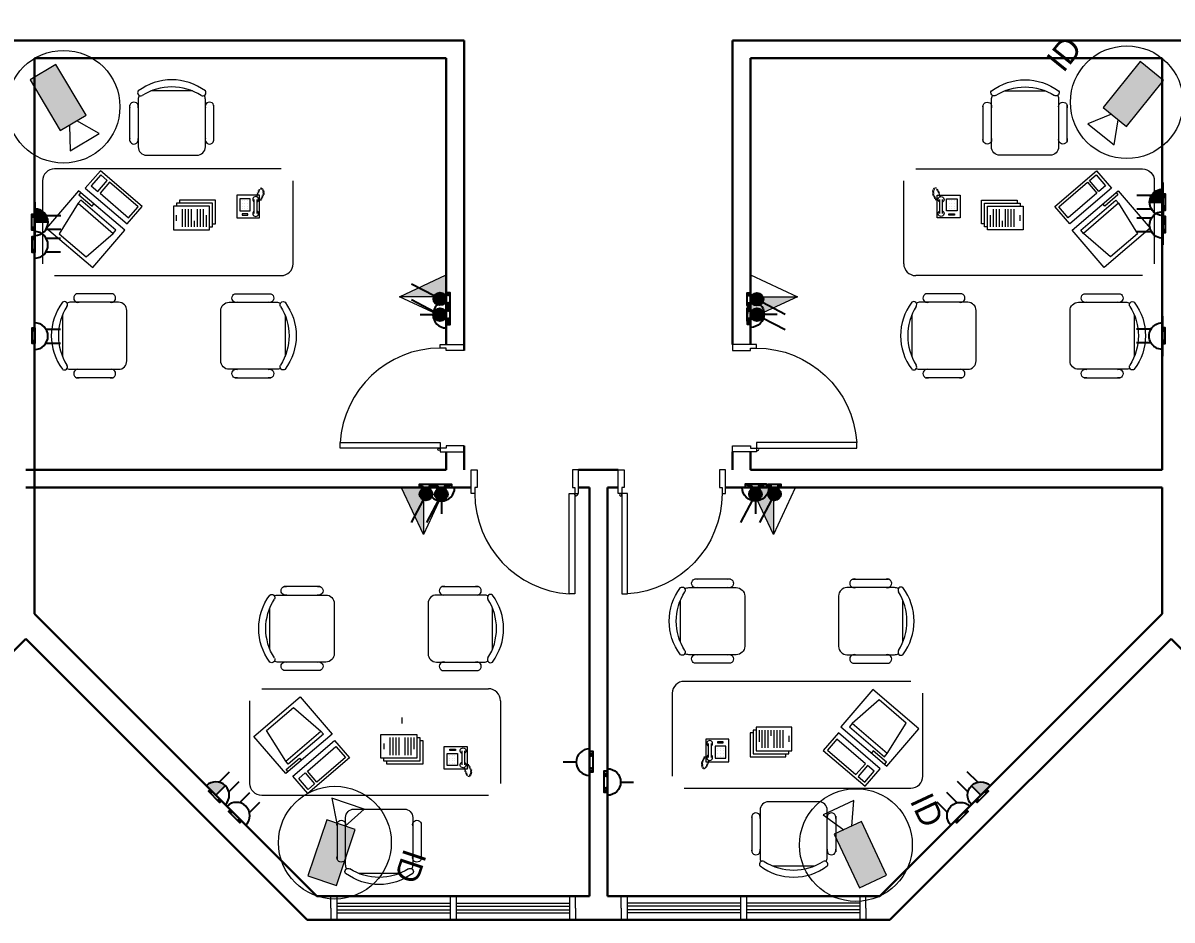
# Model space of a CAD drawing. Extents: x -15 to 148, y 313 to 399.
# Drawn here: x 55.78 to 65.41, y 338.9 to 346.42 of the extents above; entities that cross this region are included whole.
import ezdxf

# ---------------------------------------------------------------- set-up
doc = ezdxf.new("R2010")
doc.units = 0
doc.header["$LTSCALE"] = 0.15
doc.layers.get('0').update_dxf_attribs({"color": 252})
for name, color, linetype in [('0 BDH', 252, 'Continuous'), ('0 CCTV', 252, 'Continuous'), ('0 NAMES', 252, 'Continuous'), ('0 sockets', 252, 'Continuous'), ('0 sound', 252, 'Continuous'), ('CCTV', 4, 'Continuous'), ('E- Power- SYM', 4, 'Continuous'), ('E-SOCK', 2, 'Continuous'), ('Lighting Swiches Layer', 4, 'Continuous')]:
    doc.layers.add(name, color=color, linetype=linetype)
for name, color, linetype, lineweight in [('anal', 252, 'Continuous', 20), ('DOOR', 252, 'Continuous', 20), ('E-LT-CKT-NM', 7, 'Continuous', 30), ('sofa', 252, 'Continuous', 9), ('T-CCTV', 7, 'Continuous', 0), ('T-STRUCTURED', 7, 'Continuous', 0), ('wall', 252, 'Continuous', 30)]:
    doc.layers.add(name, color=color, linetype=linetype, lineweight=lineweight)
doc.styles.add('SDC-TEXT-ARB', font='sdc-arb.shx')
pattern_1 = [(0, (0, 0), (0, 6.985), [5.08, -1.905]), (90, (0, 0), (-6.985, 4e-16), [5.08, -1.905])]

# ---------------------------------------------------------------- blocks, each defined once
blk = doc.blocks.new('D90')
at = {"layer": 'DOOR'}
for points in [[(0.03, 0.2), (0.03, 1.04), (0.0783, 1.04), (0.0783, 0.2)], [(0.03, 0.2), (0, 0.2), (0, 0), (0.05, 0), (0.05, 0.15), (0.03, 0.15)], [(0.87, 0.2), (0.9, 0.2), (0.9, 0), (0.85, 0), (0.85, 0.15), (0.87, 0.15)]]:
    blk.add_lwpolyline(points, close=True, dxfattribs=at)
blk.add_circle((0.02, 0.21), 0.01, dxfattribs=at)
blk.add_arc((0.0251, 0.1967), 0.8449, 0.22177, 86.38894, dxfattribs=at)
blk = doc.blocks.new('CHAIR7')
for p, q in [((5.12, 15.04), (17.88, 15.04)), ((0, 9), (0, -9)), ((20, 12), (3, 12)), ((23, -7.44), (23, 7.44)), ((3, -12), (20, -12)), ((5.12, -15), (17.88, -15))]:
    blk.add_line(p, q)
for centre, radius, start, end in [((5.56, 13.54), 1.56, 73.7398, 286.2602), ((17.44, 13.54), 1.56, 253.7398, 106.2602), ((3, 9), 3, 90, 180), ((20, 9), 3, 62.4156, 90), ((22.34, 11.12), 1.1, 53.3099, 212.0274), ((4.82, 0), 19.64, 327.5758, 32.4242), ((7, 0), 20, 323.1301, 36.8699), ((3, -9), 3, 180, 270), ((5.56, -13.5), 1.56, 73.7398, 286.2602), ((17.44, -13.5), 1.56, 253.7398, 106.2602), ((20, -9), 3, 270, 297.5844), ((22.34, -11.12), 1.1, 147.9726, 306.6901)]:
    blk.add_arc(centre, radius, start, end)
blk = doc.blocks.new('RECTANG')
for p, q in [((1, 1), (0, 1)), ((0, 1), (0, 0)), ((1, 0), (1, 1)), ((0, 0), (1, 0))]:
    blk.add_line(p, q)
blk = doc.blocks.new('IBMAT', base_point=(61, 306))
for p, q in [((75, 307), (75, 306)), ((81, 307), (75, 307)), ((81, 306), (81, 307))]:
    blk.add_line(p, q)
at = {"xscale": 21, "yscale": 17, "zscale": 21}
blk.add_blockref('RECTANG', (61, 306), dxfattribs=at)
blk = doc.blocks.new('KEYBOARD', base_point=(60, 294))
for p, xscale, yscale, zscale in [((60, 294), 19, 8, 19), ((61, 295), 13, 5, 13), ((75, 295), 3, 5, 3)]:
    blk.add_blockref('RECTANG', p, dxfattribs=dict(xscale=xscale, yscale=yscale, zscale=zscale))
blk = doc.blocks.new('FNCOMP')
for p, q in [((-6.64, 16.23), (-8.5, 3.5)), ((6.08, 16.23), (-6.64, 16.23)), ((8, 3.5), (6.08, 16.23)), ((-8.5, 3.5), (-8.5, 2.04)), ((8, 3.5), (-8.5, 3.5)), ((-8.5, 2.04), (8, 2.04)), ((8, 2.04), (8, 3.5))]:
    blk.add_line(p, q)
at = {"xscale": 1.033846153846154, "yscale": 1.033846153846154, "zscale": 1.033846153846154}
for name, p in [('IBMAT', (-10.86, 0)), ('KEYBOARD', (-10.05, -10.5))]:
    blk.add_blockref(name, p, dxfattribs=at)
blk = doc.blocks.new('FNPHONE')
for p, q in [((-7.29, 6.54), (-7.29, 1.54)), ((-6.29, 6.54), (-6.29, 1.54)), ((-3.87, 4.85), (-3.87, 4.85)), ((-2.94, 4.85), (-2.94, 4.85)), ((-2, 4.85), (-2, 4.85)), ((-9.1, 0.22), (-9.7, 0.02)), ((-8.9, 0.62), (-9.5, 0.42)), ((-8.7, 1.02), (-9.3, 0.82)), ((-8.5, 1.42), (-9.1, 1.22)), ((-8.3, 1.82), (-8.9, 1.62)), ((-7.14, 0.56), (-7.5, -0.58)), ((-3.87, 3.91), (-3.87, 3.91)), ((-3.87, 2.97), (-3.87, 2.97)), ((-3.87, 2.03), (-3.87, 2.03)), ((-2.94, 3.91), (-2.94, 3.91)), ((-2.94, 2.97), (-2.94, 2.97)), ((-2.94, 2.03), (-2.94, 2.03)), ((-2, 3.91), (-2, 3.91)), ((-2, 2.97), (-2, 2.97)), ((-2, 2.03), (-2, 2.03)), ((-9.3, -0.18), (-9.9, -0.38)), ((-9.3, -0.58), (-9.9, -0.78)), ((-9.3, -0.98), (-9.9, -1.18)), ((-9.3, -1.38), (-9.9, -1.58)), ((-9.1, -1.78), (-9.7, -1.98)), ((-8.9, -2.18), (-9.5, -2.38)), ((-8.43, -2.46), (-9.03, -2.66)), ((-7.9, -1.98), (-8.5, -2.18)), ((-7.7, -1.58), (-8.3, -1.78)), ((-7.5, -1.18), (-8.1, -1.38)), ((-7.3, -0.78), (-7.9, -0.98))]:
    blk.add_line(p, q)
for centre, start, end in [((-6.79, 6.54), 298.4915, 241.5085), ((-6.79, 1.54), 118.4915, 61.5085)]:
    blk.add_arc(centre, 1.05, start, end)
for p, xscale, yscale, zscale in [((-8.21, 0), 8.20528234483245, 8.104073169521023, 8.20528234483245), ((-4.81, 1.25), 3.75, 4.375, 3.75), ((-4.03, 6.72), 2.03125, 0.46875, 2.03125)]:
    blk.add_blockref('RECTANG', p, dxfattribs=dict(xscale=xscale, yscale=yscale, zscale=zscale))
blk = doc.blocks.new('ARCH')
at = {"layer": 'anal'}
for p, q in [((58.3582, 339), (58.3582, 339.1)), ((58.4082, 339.1), (58.4082, 338.9)), ((59.3582, 339.1), (59.3582, 338.9)), ((59.4082, 339.1), (59.4082, 338.9)), ((60.3582, 339.1), (60.3582, 338.9)), ((60.4082, 339), (60.4082, 339.1)), ((60.7918, 339), (60.7918, 339.1)), ((62.8418, 339.1), (60.7918, 339.1)), ((60.8418, 339.1), (60.8418, 338.9)), ((61.7918, 339.1), (61.7918, 338.9)), ((61.8418, 339.1), (61.8418, 338.9)), ((62.7918, 339.1), (62.7918, 338.9)), ((62.8418, 339), (62.8418, 339.1)), ((58.3582, 339), (58.3582, 338.9)), ((58.4082, 339.04), (59.3582, 339.04)), ((58.4082, 339.015), (59.3582, 339.015)), ((58.4082, 339), (58.4082, 338.9)), ((59.4082, 339.04), (60.3582, 339.04)), ((59.4082, 339.015), (60.3582, 339.015)), ((60.3582, 339), (60.3582, 338.9)), ((60.4082, 339), (60.4082, 338.9)), ((60.7918, 339), (60.7918, 338.9)), ((61.7918, 339.04), (60.8418, 339.04)), ((61.7918, 339.015), (60.8418, 339.015)), ((60.8418, 339), (60.8418, 338.9)), ((62.7918, 339.04), (61.8418, 339.04)), ((62.7918, 339.015), (61.8418, 339.015)), ((62.7918, 339), (62.7918, 338.9)), ((62.8418, 339), (62.8418, 338.9)), ((58.4082, 338.985), (59.3582, 338.985)), ((58.4082, 338.96), (59.3582, 338.96)), ((59.4082, 338.985), (60.3582, 338.985)), ((59.4082, 338.96), (60.3582, 338.96)), ((62.8418, 338.9), (60.7918, 338.9)), ((61.7918, 338.985), (60.8418, 338.985)), ((61.7918, 338.96), (60.8418, 338.96)), ((62.7918, 338.985), (61.8418, 338.985)), ((62.7918, 338.96), (61.8418, 338.96))]:
    blk.add_line(p, q, dxfattribs=at)
at = {"layer": 'sofa'}
for p, q in [((58.0409, 344.4032), (58.0409, 345.0976)), ((63.1591, 344.4032), (63.1591, 345.0976)), ((56.0409, 344.3032), (57.9409, 344.3032)), ((65.1591, 344.3032), (63.2591, 344.3032)), ((65.1591, 344.3032), (63.2591, 344.3032)), ((57.7791, 340.8389), (59.6791, 340.8389)), ((63.2196, 340.9008), (61.3196, 340.9008)), ((59.7791, 340.7389), (59.7791, 340.0445)), ((61.2196, 340.8008), (61.2196, 340.1064))]:
    blk.add_line(p, q, dxfattribs=at)
for points in [[(57.9409, 345.1976), (56.0409, 345.1976, 0.414214), (55.9409, 345.0976), (55.9409, 344.4032)], [(63.2591, 345.1976), (65.1591, 345.1976, -0.414214), (65.2591, 345.0976), (65.2591, 344.4032)], [(59.6791, 339.9445), (57.7791, 339.9445, -0.414214), (57.6791, 340.0445), (57.6791, 340.7389)], [(61.3196, 340.0064), (63.2196, 340.0064, 0.414214), (63.3196, 340.1064), (63.3196, 340.8008)]]:
    blk.add_lwpolyline(points, format="xyb", dxfattribs=at)
for points in [[(57.0394, 344.6861), (57.3394, 344.6861), (57.3394, 344.8861), (57.0394, 344.8861), (57.0394, 344.6861)], [(57.3394, 344.7111), (57.3644, 344.7111), (57.3644, 344.9111), (57.0644, 344.9111), (57.0644, 344.8861)], [(57.3644, 344.7361), (57.3894, 344.7361), (57.3894, 344.9361), (57.0894, 344.9361), (57.0894, 344.9111)], [(63.8356, 344.7361), (63.8106, 344.7361), (63.8106, 344.9361), (64.1106, 344.9361), (64.1106, 344.9111)], [(63.8606, 344.7111), (63.8356, 344.7111), (63.8356, 344.9111), (64.1356, 344.9111), (64.1356, 344.8861)], [(64.1606, 344.6861), (63.8606, 344.6861), (63.8606, 344.8861), (64.1606, 344.8861), (64.1606, 344.6861)], [(57.0644, 344.7611), (57.0644, 344.8111)], [(57.1144, 344.7111), (57.1144, 344.8611)], [(57.1394, 344.7111), (57.1394, 344.8611)], [(57.1644, 344.7111), (57.1644, 344.8611)], [(57.1894, 344.7111), (57.1894, 344.8611)], [(57.2394, 344.7111), (57.2394, 344.8611)], [(57.2644, 344.7111), (57.2644, 344.8611)], [(57.2894, 344.7111), (57.2894, 344.8611)], [(57.3144, 344.7111), (57.3144, 344.8111)], [(63.8856, 344.7111), (63.8856, 344.8111)], [(63.9106, 344.7111), (63.9106, 344.8611)], [(63.9356, 344.7111), (63.9356, 344.8611)], [(63.9606, 344.7111), (63.9606, 344.8611)], [(64.0106, 344.7111), (64.0106, 344.8611)], [(64.0356, 344.7111), (64.0356, 344.8611)], [(64.0606, 344.7111), (64.0606, 344.8611)], [(64.0856, 344.7111), (64.0856, 344.8611)], [(64.1356, 344.7611), (64.1356, 344.8111)], [(57.2144, 344.7111), (57.2144, 344.7611)], [(63.9856, 344.7111), (63.9856, 344.7611)], [(58.9527, 340.5973), (58.9527, 340.5473)], [(58.7777, 340.4561), (59.0777, 340.4561), (59.0777, 340.2561), (58.7777, 340.2561), (58.7777, 340.4561)], [(61.896, 340.468), (61.871, 340.468), (61.871, 340.268), (62.171, 340.268), (62.171, 340.293)], [(61.921, 340.493), (61.896, 340.493), (61.896, 340.293), (62.196, 340.293), (62.196, 340.318)], [(62.221, 340.518), (61.921, 340.518), (61.921, 340.318), (62.221, 340.318), (62.221, 340.518)], [(61.946, 340.493), (61.946, 340.393)], [(61.971, 340.493), (61.971, 340.343)], [(61.996, 340.493), (61.996, 340.343)], [(62.021, 340.493), (62.021, 340.343)], [(62.046, 340.493), (62.046, 340.443)], [(62.071, 340.493), (62.071, 340.343)], [(62.096, 340.493), (62.096, 340.343)], [(62.121, 340.493), (62.121, 340.343)], [(62.146, 340.493), (62.146, 340.343)], [(62.196, 340.443), (62.196, 340.393)], [(59.0777, 340.4311), (59.1027, 340.4311), (59.1027, 340.2311), (58.8027, 340.2311), (58.8027, 340.2561)], [(58.8027, 340.3811), (58.8027, 340.3311)], [(59.1027, 340.4061), (59.1277, 340.4061), (59.1277, 340.2061), (58.8277, 340.2061), (58.8277, 340.2311)], [(58.8527, 340.4311), (58.8527, 340.2811)], [(58.8777, 340.4311), (58.8777, 340.2811)], [(58.9027, 340.4311), (58.9027, 340.2811)], [(58.9277, 340.4311), (58.9277, 340.2811)], [(58.9777, 340.4311), (58.9777, 340.2811)], [(59.0027, 340.4311), (59.0027, 340.2811)], [(59.0277, 340.4311), (59.0277, 340.2811)], [(59.0527, 340.4311), (59.0527, 340.3311)]]:
    blk.add_lwpolyline(points, dxfattribs=at)
for centre, start, end in [((57.9409, 344.4032), 270, 0), ((63.2591, 344.4032), 180, 270), ((63.2591, 344.4032), 180, 270), ((59.6791, 340.7389), 0, 90), ((61.3196, 340.8008), 90, 180)]:
    blk.add_arc(centre, 0.1, start, end, dxfattribs=at)
at = {"layer": 'wall'}
for p, q in [((53.325, 346.275), (55.875, 346.275)), ((59.475, 346.275), (55.8, 346.275)), ((59.475, 346.275), (59.475, 343.6755)), ((69.075, 346.275), (61.725, 346.275)), ((61.725, 346.275), (61.725, 343.7255)), ((55.875, 341.4664), (55.875, 346.125)), ((59.325, 346.125), (55.875, 346.125)), ((59.325, 346.125), (59.325, 343.7255)), ((61.875, 346.125), (61.875, 343.7255)), ((65.325, 346.125), (61.875, 346.125)), ((65.325, 346.125), (65.325, 342.675)), ((59.475, 342.8755), (59.475, 342.675)), ((59.325, 342.8255), (59.325, 342.675)), ((61.725, 342.8255), (61.725, 342.675)), ((61.875, 342.8255), (61.875, 342.675)), ((59.325, 342.675), (55.8, 342.675)), ((60.7663, 342.675), (60.4337, 342.675)), ((65.325, 342.675), (61.875, 342.675)), ((59.5337, 342.525), (55.8, 342.525)), ((60.525, 342.525), (60.4337, 342.525)), ((60.525, 342.525), (60.525, 339.1)), ((60.675, 342.525), (60.675, 339.1)), ((60.7663, 342.525), (60.675, 342.525)), ((65.325, 342.525), (61.6663, 342.525)), ((65.325, 342.525), (65.325, 341.4664)), ((58.2414, 339.1), (55.875, 341.4664)), ((65.325, 341.4664), (62.9586, 339.1)), ((55.8, 341.2586), (53.5, 338.9586)), ((55.8, 341.2586), (53.5414, 339)), ((58.1586, 338.9), (55.8, 341.2586)), ((65.4, 341.2586), (63.0414, 338.9)), ((67.7586, 338.9), (65.4, 341.2586)), ((60.525, 339.1), (58.2414, 339.1)), ((62.9586, 339.1), (60.675, 339.1)), ((63.0414, 338.9), (58.1586, 338.9))]:
    blk.add_line(p, q, dxfattribs=at)
at = {"layer": 'DOOR'}
for p, rotation in [((59.475, 342.8255), 90), ((60.4337, 342.675), 180)]:
    blk.add_blockref('D90', p, dxfattribs=dict(at, rotation=rotation))
at = {"layer": 'DOOR', "xscale": -1}
for p, rotation in [((61.725, 342.8255), 270), ((60.7663, 342.675), 180)]:
    blk.add_blockref('D90', p, dxfattribs=dict(at, rotation=rotation))
at = {"layer": 'sofa'}
for name, p, xscale, yscale, zscale, rotation in [('CHAIR7', (57.0243, 345.3122), 0.0234375, 0.0234375, 0.0234375, 90), ('CHAIR7', (64.1757, 345.3122), -0.0234375, 0.0234375, 0.0234375, 270), ('FNCOMP', (56.4364, 344.8495), 0.02343749999997079, 0.02343749999997079, 0.02343749999997079, 139.3987053547845), ('FNCOMP', (64.7636, 344.8495), -0.02343749999997079, 0.0234375, 0.0234375, 220.6012946452155), ('FNPHONE', (57.5685, 344.9773), 0.0234375, 0.0234375, 0.0234375, 180), ('FNPHONE', (63.6315, 344.9773), -0.0234375, 0.0234375, 0.0234375, 180), ('CHAIR7', (56.6474, 343.7985), 0.0234375, 0.0234375, 0.0234375, 180), ('CHAIR7', (57.4344, 343.7985), -0.0234375, 0.0234375, 0.0234375, 180), ('CHAIR7', (63.7656, 343.7985), 0.0234375, 0.0234375, 0.0234375, 180), ('CHAIR7', (64.5526, 343.7985), -0.0234375, 0.0234375, 0.0234375, 180), ('FNCOMP', (62.8241, 340.3545), 0.02343749999997079, 0.02343749999997079, 0.02343749999997079, 319.3987053547845), ('FNCOMP', (58.1746, 340.2926), -0.02343749999997079, 0.0234375, 0.0234375, 40.60129464521547), ('CHAIR7', (62.2362, 339.8918), 0.0234375, 0.0234375, 0.0234375, 270), ('CHAIR7', (58.7625, 339.8299), -0.0234375, 0.0234375, 0.0234375, 90)]:
    blk.add_blockref(name, p, dxfattribs=dict(at, xscale=xscale, yscale=yscale, zscale=zscale, rotation=rotation))
at = {"layer": 'sofa', "yscale": 0.0234375, "zscale": 0.0234375}
for name, p, xscale in [('CHAIR7', (58.3856, 341.3437), -0.0234375), ('CHAIR7', (59.1727, 341.3437), 0.0234375), ('CHAIR7', (61.826, 341.4056), -0.0234375), ('CHAIR7', (62.6131, 341.4056), 0.0234375), ('FNPHONE', (59.3067, 340.1648), -0.0234375), ('FNPHONE', (61.692, 340.2267), 0.0234375)]:
    blk.add_blockref(name, p, dxfattribs=dict(at, xscale=xscale))
blk = doc.blocks.new('*U163')
at = {"linetype": 'ByBlock'}
h = blk.add_hatch(dxfattribs=at)
h.set_pattern_fill('ANGLE', color=2)
h.set_pattern_definition([(0, (-301.6926, 2.516), (0, 6.985), [5.08, -1.905]), (90, (-301.6926, 2.516), (-6.985, 4e-16), [5.08, -1.905])])
h.paths.add_polyline_path([(87, -25, 1), (127, -25, 1)])
at = {"color": 6, "linetype": 'ByBlock'}
blk.add_lwpolyline([(-154, 0), (164, 0), (164, -52), (-154, -52)], close=True, dxfattribs=at)
for centre in [(-107, -25), (107, -25)]:
    blk.add_circle(centre, 20.1, dxfattribs=at)
at = {"layer": 'E-SOCK'}
for p, q in [((0, 200), (0, 395)), ((-300, 0), (300, 0))]:
    blk.add_line(p, q, dxfattribs=at)
blk.add_arc((0, 0), 200, 0, 180, dxfattribs=at)
blk = doc.blocks.new('s')
at = {"layer": '0 BDH', "linetype": 'ByBlock'}
h = blk.add_hatch(dxfattribs=at)
h.set_pattern_fill('ANGLE', color=2)
h.set_pattern_definition([(0, (-147.759, -393.318), (0, 6.985), [5.08, -1.905]), (90, (-147.759, -393.318), (-6.985, 4e-16), [5.08, -1.905])])
h.paths.add_polyline_path([(0.073, 0.002, 1), (0.054, 0.002, 1)])
at = {"layer": '0 BDH', "color": 6, "linetype": 'ByBlock'}
blk.add_lwpolyline([(-0.089, 0.015), (0.089, 0.015), (0.089, -0.015), (-0.089, -0.015)], close=True, dxfattribs=at)
for centre in [(-0.064, 0.002), (0.064, 0.002)]:
    blk.add_circle(centre, 0.00918, dxfattribs=at)
blk = doc.blocks.new('*U177')
at = {"layer": 'E-SOCK'}
for p, q in [((-0.077, -0.021), (-0.077, 0.142)), ((0.077, -0.021), (0.077, 0.142)), ((-0.223, -0.149), (0.223, -0.149))]:
    blk.add_line(p, q, dxfattribs=at)
blk.add_arc((0, -0.149), 0.149, 0, 180, dxfattribs=at)
at = {"layer": '0 BDH', "color": 6, "linetype": 'ByBlock'}
blk.add_blockref('s', (-0.005, -0.163), dxfattribs=at)
blk = doc.blocks.new('*U178')
at = {"layer": 'E-SOCK'}
for p, q in [((-0.077, -0.021), (-0.077, 0.142)), ((0.077, -0.021), (0.077, 0.142)), ((-0.223, -0.149), (0.223, -0.149))]:
    blk.add_line(p, q, dxfattribs=at)
blk.add_arc((0, -0.149), 0.149, 0, 180, dxfattribs=at)
at = {"layer": '0 BDH', "color": 6, "linetype": 'ByBlock'}
blk.add_blockref('s', (-0.005, -0.163), dxfattribs=at)
blk = doc.blocks.new('*U184')
at = {"layer": 'E-SOCK'}
h = blk.add_hatch(color=256, dxfattribs=at)
h.dxf.hatch_style = 1
h.paths.add_polyline_path([(0, 0.074, 0.414214), (-0.149, -0.074), (0, -0.074)])
for p, q in [((-0.077, 0.053), (-0.077, 0.217)), ((0.077, 0.053), (0.077, 0.217)), ((-0.223, -0.074), (0.223, -0.074))]:
    blk.add_line(p, q, dxfattribs=at)
blk.add_lwpolyline([(0, 0.074), (0, -0.074)], dxfattribs=at)
blk.add_arc((0, -0.074), 0.149, 0, 180, dxfattribs=at)
at = {"layer": '0 BDH', "color": 6, "linetype": 'ByBlock'}
blk.add_blockref('s', (-0.001, -0.089), dxfattribs=at)
blk = doc.blocks.new('11')
at = {"layer": 'Lighting Swiches Layer'}
blk.add_hatch(color=256, dxfattribs=at).paths.add_polyline_path([(77310, 15167, 1), (77089, 15167, 1)])
blk.add_line((77251, 15264), (77455, 15654), dxfattribs=at)
blk.add_circle((77200, 15167), 110, dxfattribs=at)
blk = doc.blocks.new('switch one way one gang')
at = {"linetype": 'ByBlock'}
h = blk.add_hatch(dxfattribs=at)
h.set_pattern_fill('ANGLE', color=2)
h.set_pattern_definition(pattern_1)
h.paths.add_polyline_path([(0.098, -0.05, 1), (0.16, -0.05, 1)])
h = blk.add_hatch(dxfattribs=at)
h.set_pattern_fill('ANGLE', color=2)
h.set_pattern_definition(pattern_1)
h.paths.add_polyline_path([(0.16, -0.05, 1), (0.098, -0.05, 1)])
at = {"color": 6, "linetype": 'ByBlock'}
blk.add_lwpolyline([(-0.179, 0), (0.179, 0), (0.179, -0.095), (-0.179, -0.095)], close=True, dxfattribs=at)
for centre in [(-0.129, -0.05), (0.129, -0.05)]:
    blk.add_circle(centre, 0.0311, dxfattribs=at)
at = {"layer": 'E- Power- SYM', "xscale": 0.001626735360157606, "yscale": 0.001626735360157606, "zscale": 0.001626735360157606}
blk.add_blockref('11', (-125.583, -24.493), dxfattribs=at)
blk = doc.blocks.new('DAR-DB112-B1-TI0003_dwg__U74-18406553-LEGEND')
at = {"layer": 'T-STRUCTURED'}
blk.add_hatch(color=256, dxfattribs=at).paths.add_polyline_path([(0, 0), (0, 294.7), (-137.5, 294.7)])
blk.add_line((0, 294.7), (0, 0), dxfattribs=at)
at = {"layer": 'T-STRUCTURED', "flags": 128}
blk.add_lwpolyline([(137.5, 294.7), (0, 0), (-137.5, 294.7)], close=True, dxfattribs=at)
blk = doc.blocks.new('data and tele')
at = {"xscale": 0.001331826653845942, "yscale": 0.001331826653845942, "zscale": 0.001331826653845942}
blk.add_blockref('DAR-DB112-B1-TI0003_dwg__U74-18406553-LEGEND', (0, -0.3925), dxfattribs=at)
blk = doc.blocks.new('LEGEND_dwg_CCTV DOME-1155345-TELECOMMUNICATION LEGEND_ GENERAL NOTES _SYMBOLS _ ABBREVIATIONS')
at = {"layer": 'T-CCTV'}
blk.add_hatch(color=256, dxfattribs=at).paths.add_polyline_path([(255, -95.2), (-120.1, -95.2), (-120.1, 95.2), (255, 95.2)], flags=0)
at = {"layer": 'T-CCTV', "flags": 128}
for points in [[(-120.1, 27.6), (-261.6, 107.6), (-261.6, -107.6), (-120.1, -27.6)], [(255, -95.2), (255, 95.2), (-120.1, 95.2), (-120.1, -95.2), (255, -95.2)]]:
    blk.add_lwpolyline(points, dxfattribs=at)
at = {"layer": 'T-CCTV'}
blk.add_circle((0, 0), 358.2, dxfattribs=at)
blk = doc.blocks.new('ID CAMERA')
at = {"layer": 'CCTV', "color": 6, "xscale": 1.150579243575653, "yscale": 1.150579243575653, "zscale": 1.150579243575653}
blk.add_blockref('LEGEND_dwg_CCTV DOME-1155345-TELECOMMUNICATION LEGEND_ GENERAL NOTES _SYMBOLS _ ABBREVIATIONS', (-412.1, 0), dxfattribs=at)
at = {"layer": 'E-LT-CKT-NM', "color": 1, "style": 'SDC-TEXT-ARB'}
blk.add_attdef('ID', (-539.4, 492.1), '', height=326.1, dxfattribs=at)

msp = doc.modelspace()

# ---------------------------------------------------------------- block references
at = {"layer": '0 CCTV', "color": 2}
ref = msp.add_blockref('ID CAMERA', (65.325, 346.125), dxfattribs=dict(at, xscale=0.001147, yscale=0.001147, zscale=0.001147, rotation=51.15376736777601))
ref.add_attrib('ID', 'ID', (64.4973, 345.9972), dxfattribs={"layer": 'E-LT-CKT-NM', "color": 1, "height": 0.2, "rotation": 51.15377, "style": 'SDC-TEXT-ARB'})
ref = msp.add_blockref('ID CAMERA', (55.875, 346.125), dxfattribs=dict(at, xscale=0.001147, yscale=0.001147, zscale=0.001147, rotation=120.7901216512884))
ref.add_attrib('ID', 'ID', (55.7068, 345.3046), dxfattribs={"layer": 'E-LT-CKT-NM', "color": 1, "height": 0.2, "rotation": 120.79012, "style": 'SDC-TEXT-ARB'})
ref = msp.add_blockref('ID CAMERA', (62.9586, 339.1), dxfattribs=dict(at, xscale=0.001147000000000003, yscale=0.001147000000000003, zscale=0.001147000000000003, rotation=295.0814885837063))
ref.add_attrib('ID', 'ID', (63.2076, 339.8996), dxfattribs={"layer": 'E-LT-CKT-NM', "color": 1, "height": 0.2, "rotation": 295.08149, "style": 'SDC-TEXT-ARB'})
ref = msp.add_blockref('ID CAMERA', (58.2414, 339.1), dxfattribs=dict(at, xscale=0.001146999999999999, yscale=0.001146999999999999, zscale=0.001146999999999999, rotation=251.4674397837223))
ref.add_attrib('ID', 'ID', (58.9732, 339.5072), dxfattribs={"layer": 'E-LT-CKT-NM', "color": 1, "height": 0.2, "rotation": 251.46744, "style": 'SDC-TEXT-ARB'})
at = {"layer": '0 NAMES', "color": 6, "linetype": 'ByBlock', "xscale": 0.3, "yscale": 0.3, "zscale": 0.3}
for p, rotation in [((59.325, 344.1075), 90), ((59.325, 343.9755), 90), ((61.875, 344.1051), 270), ((61.875, 343.9755), 270), ((59.1553, 342.525), 180), ((59.2837, 342.525), 180), ((61.9163, 342.525), 180), ((62.0759, 342.525), 180)]:
    msp.add_blockref('switch one way one gang', p, dxfattribs=dict(at, rotation=rotation))
at = {"layer": '0 sockets', "color": 3}
msp.add_blockref('ARCH', (0, 0), dxfattribs=at)
for name, p, xscale, yscale, zscale, rotation in [('*U184', (65.276, 344.9177), -0.7500000000000001, 0.7500000000000001, 0.75, 89.9168413281578), ('*U184', (55.9307, 344.7504), 0.75, 0.75, 0.75, 270), ('*U178', (65.2201, 344.7278), -0.7500000000000001, 0.75, -0.7500000000000001, 89.9168413281578), ('*U178', (55.9864, 344.5604), 0.75, 0.75, 0.75, 270), ('*U163', (59.325, 343.9755), 0.0005570000000000001, 0.0005570000000000001, 0.0005570000000000001, 90), ('*U163', (61.8771, 343.9806), -0.0005570000000000001, 0.0005570000000000001, 0.0005570000000000001, 269.9168413281578), ('*U177', (55.9864, 343.7957), 0.75, 0.75, 0.75, 270), ('*U177', (65.2155, 343.796), -0.7500000000000001, 0.7500000000000001, 0.75, 89.9168413281578), ('*U163', (59.2837, 342.525), 0.000557, 0.000557, 0.000557, 180), ('*U163', (61.9163, 342.525), -0.000557, 0.000557, 0.000557, 180), ('*U163', (60.525, 340.224), 0.0005570000000000001, 0.0005570000000000001, 0.0005570000000000001, 90), ('*U184', (57.4338, 339.9863), 0.7499999999999998, 0.7499999999999998, 0.7499999999999998, 315.0000000056117), ('*U163', (60.675, 340.0569), -0.0005570000000000001, 0.0005570000000000001, 0.0005570000000000001, 269.9999999998891), ('*U184', (63.7662, 339.9863), -0.7499999999999998, 0.7499999999999998, 0.7499999999999998, 44.99999999438833), ('*U177', (57.6452, 339.8537), 0.75, 0.75, 0.75, 315.0000000056036), ('*U177', (63.5548, 339.8537), -0.75, 0.75, 0.75, 44.99999999428545)]:
    msp.add_blockref(name, p, dxfattribs=dict(at, xscale=xscale, yscale=yscale, zscale=zscale, rotation=rotation))
at = {"layer": '0 sound', "color": 3}
for p, rotation in [((59.325, 344.1255), 270), ((61.875, 344.1255), 90)]:
    msp.add_blockref('data and tele', p, dxfattribs=dict(at, rotation=rotation))
for p in [(59.1337, 342.525), (62.0663, 342.525)]:
    msp.add_blockref('data and tele', p, dxfattribs=at)

doc.saveas('drawing.dxf')
